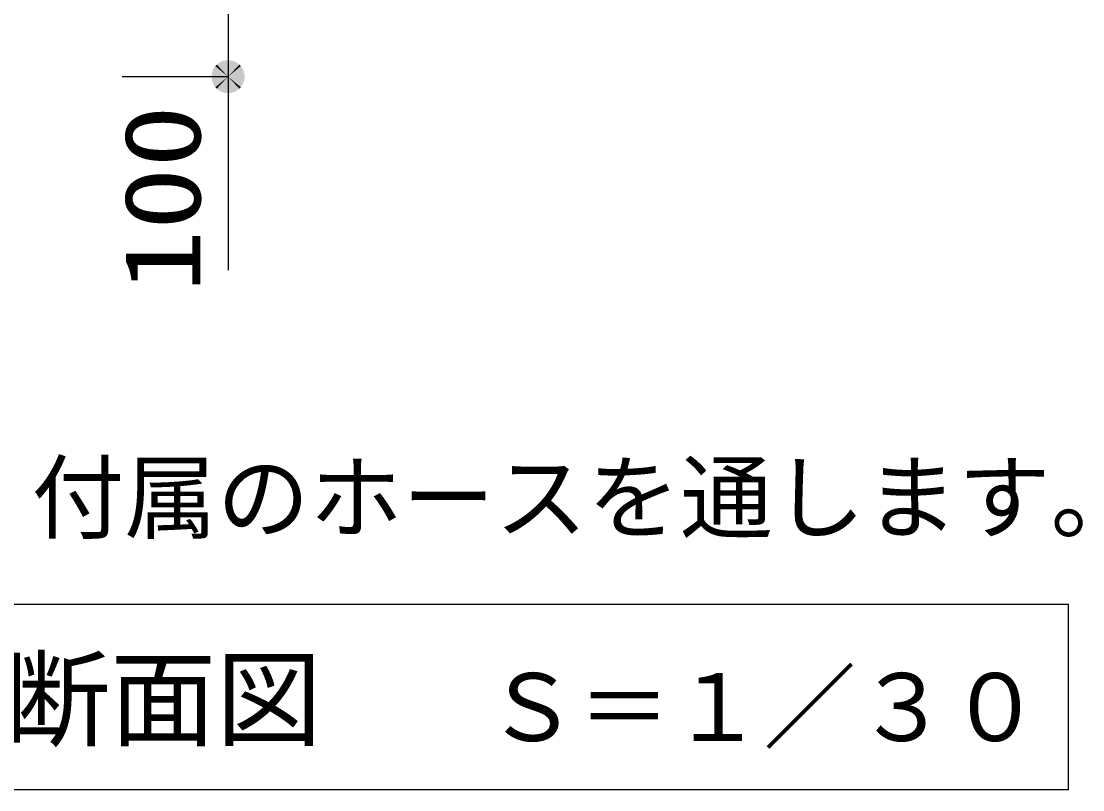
# Model space of a CAD drawing. Units: millimetres, scale not verified. Extents: x -8910 to 8910, y -6308 to 6308.
# Drawn here: x 1167 to 2370, y 2645 to 3517 of the extents above; entities that cross this region are included whole.
import ezdxf
from ezdxf.enums import TextEntityAlignment as Align

# ---------------------------------------------------------------- set-up
doc = ezdxf.new("R2010")
doc.units = ezdxf.units.MM
doc.header["$LTSCALE"] = 30
doc.layers.add('0-4_00クル-フ-6寸法', color=132, linetype='Continuous', lineweight=25)
doc.layers.add('0-7_07', color=3, linetype='Continuous', lineweight=25)
doc.styles.add('ＭＳ ゴシック', font='')
doc.styles.get('ＭＳ ゴシック').set_extended_font_data('MS Gothic')

msp = doc.modelspace()

# ---------------------------------------------------------------- linework, layer by layer
at = {"layer": '0-4_00クル-フ-6寸法', "color": 4}
for p, q in [((1401.56, 3553.93), (1401.56, 3453.93)), ((1281.56, 3453.93), (1401.56, 3453.93)), ((1401.56, 3453.93), (1401.56, 3234.45))]:
    msp.add_line(p, q, dxfattribs=at)
at = {"layer": '0-4_00クル-フ-6寸法'}
for points in [[(1401.56, 3453.93), (1385.73, 3463.97), (1387.11, 3465.88)], [(1401.56, 3453.93), (1387.11, 3465.88), (1388.72, 3467.6)], [(1401.56, 3453.93), (1388.72, 3467.6), (1390.54, 3469.1)], [(1401.56, 3453.93), (1390.54, 3469.1), (1392.52, 3470.36)], [(1401.56, 3453.93), (1392.52, 3470.36), (1394.66, 3471.36)], [(1401.56, 3453.93), (1394.66, 3471.36), (1396.89, 3472.09)], [(1401.56, 3453.93), (1396.89, 3472.09), (1399.21, 3472.53)], [(1401.56, 3453.93), (1399.21, 3472.53), (1401.56, 3472.68)], [(1401.56, 3453.93), (1401.56, 3472.68), (1403.91, 3472.53)], [(1401.56, 3453.93), (1403.91, 3472.53), (1406.22, 3472.09)], [(1401.56, 3453.93), (1406.22, 3472.09), (1408.46, 3471.36)], [(1401.56, 3453.93), (1408.46, 3471.36), (1410.59, 3470.36)], [(1401.56, 3453.93), (1410.59, 3470.36), (1412.58, 3469.1)], [(1401.56, 3453.93), (1412.58, 3469.1), (1414.39, 3467.6)], [(1401.56, 3453.93), (1414.39, 3467.6), (1416, 3465.88)], [(1401.56, 3453.93), (1416, 3465.88), (1417.39, 3463.97)], [(1401.56, 3453.93), (1382.84, 3455.1), (1383.14, 3457.44)], [(1401.56, 3453.93), (1382.84, 3452.75), (1382.84, 3455.1)], [(1401.56, 3453.93), (1383.14, 3450.41), (1382.84, 3452.75)], [(1401.56, 3453.93), (1383.14, 3457.44), (1383.73, 3459.72)], [(1401.56, 3453.93), (1383.73, 3448.13), (1383.14, 3450.41)], [(1401.56, 3453.93), (1383.73, 3459.72), (1384.59, 3461.91)], [(1401.56, 3453.93), (1384.59, 3445.94), (1383.73, 3448.13)], [(1401.56, 3453.93), (1384.59, 3461.91), (1385.73, 3463.97)], [(1401.56, 3453.93), (1385.73, 3443.88), (1384.59, 3445.94)], [(1401.56, 3453.93), (1387.11, 3441.98), (1385.73, 3443.88)], [(1401.56, 3453.93), (1388.72, 3440.26), (1387.11, 3441.98)], [(1401.56, 3453.93), (1390.54, 3438.76), (1388.72, 3440.26)], [(1401.56, 3453.93), (1392.52, 3437.5), (1390.54, 3438.76)], [(1401.56, 3453.93), (1394.66, 3436.49), (1392.52, 3437.5)], [(1401.56, 3453.93), (1396.89, 3435.77), (1394.66, 3436.49)], [(1401.56, 3453.93), (1399.21, 3435.33), (1396.89, 3435.77)], [(1401.56, 3453.93), (1401.56, 3435.18), (1399.21, 3435.33)], [(1401.56, 3453.93), (1417.39, 3463.97), (1418.52, 3461.91)], [(1401.56, 3453.93), (1418.52, 3461.91), (1419.39, 3459.72)], [(1401.56, 3453.93), (1419.39, 3459.72), (1419.98, 3457.44)], [(1401.56, 3453.93), (1419.98, 3457.44), (1420.27, 3455.1)], [(1401.56, 3453.93), (1420.27, 3455.1), (1420.27, 3452.75)], [(1401.56, 3453.93), (1403.91, 3435.33), (1401.56, 3435.18)], [(1401.56, 3453.93), (1406.22, 3435.77), (1403.91, 3435.33)], [(1401.56, 3453.93), (1408.46, 3436.49), (1406.22, 3435.77)], [(1401.56, 3453.93), (1410.59, 3437.5), (1408.46, 3436.49)], [(1401.56, 3453.93), (1412.58, 3438.76), (1410.59, 3437.5)], [(1401.56, 3453.93), (1414.39, 3440.26), (1412.58, 3438.76)], [(1401.56, 3453.93), (1416, 3441.98), (1414.39, 3440.26)], [(1401.56, 3453.93), (1417.39, 3443.88), (1416, 3441.98)], [(1401.56, 3453.93), (1418.52, 3445.94), (1417.39, 3443.88)], [(1401.56, 3453.93), (1419.39, 3448.13), (1418.52, 3445.94)], [(1401.56, 3453.93), (1419.98, 3450.41), (1419.39, 3448.13)], [(1401.56, 3453.93), (1420.27, 3452.75), (1419.98, 3450.41)]]:
    msp.add_solid(points, dxfattribs=at)
at = {"layer": '0-7_07'}
for p, q in [((2354.03, 2855.29), (-825.51, 2855.29)), ((2354.03, 2645.29), (2354.03, 2855.29)), ((2354.03, 2645.29), (-825.51, 2645.29))]:
    msp.add_line(p, q, dxfattribs=at)

# ---------------------------------------------------------------- texts
at = {"layer": '0-4_00クル-フ-6寸法', "color": 3, "style": 'ＭＳ ゴシック', "width": 1.2}
msp.add_text('100', height=86.66, rotation=90, dxfattribs=at).set_placement((1396.16, 3209.36), align=Align.BOTTOM_LEFT)
at = {"layer": '0-7_07', "color": 4, "style": 'ＭＳ ゴシック'}
for s, height, p in [('※PF22については、リン除去装置内部より付属のホースを通します。', 76.98, (-815.6, 2915.25)), ('参考図：リン除去装置、ブロワ\u3000平断面図', 87.98, (-772.21, 2677.76)), ('Ｓ＝１／３０', 76.98, (1693.3, 2677.54))]:
    msp.add_text(s, height=height, dxfattribs=at).set_placement(p, align=Align.BOTTOM_LEFT)

doc.saveas('drawing.dxf')
